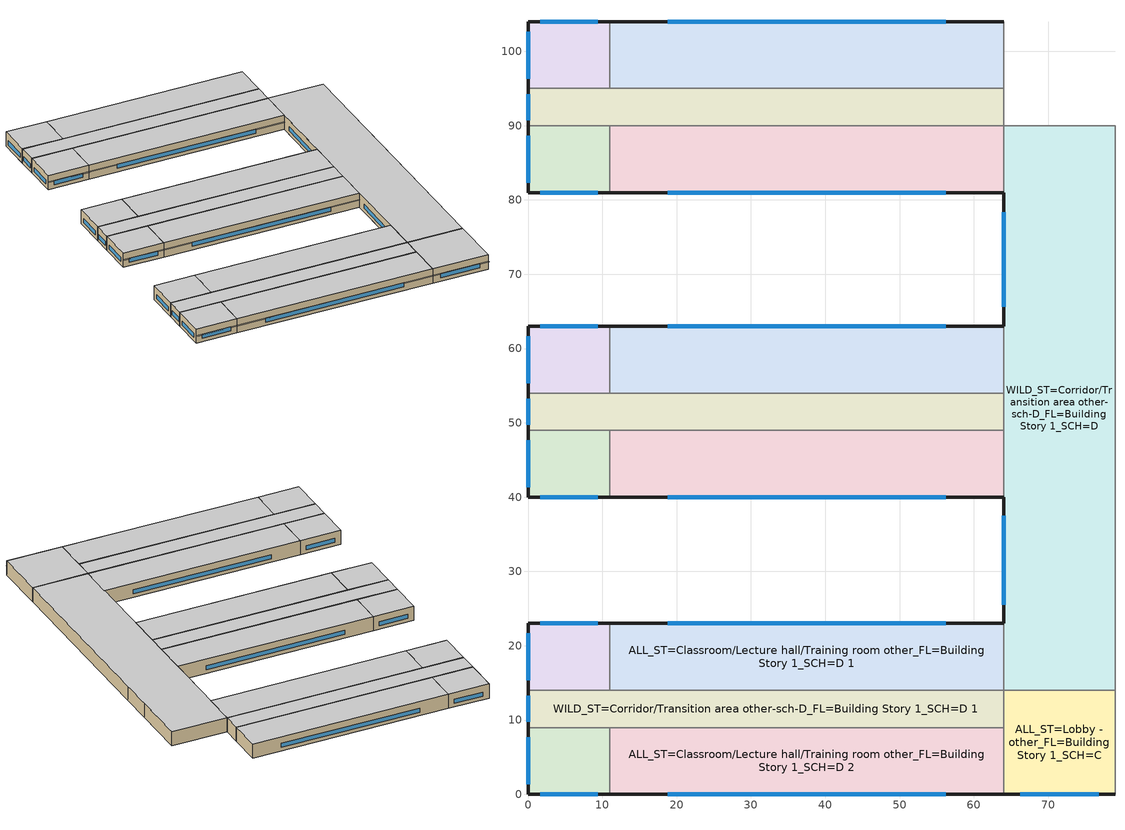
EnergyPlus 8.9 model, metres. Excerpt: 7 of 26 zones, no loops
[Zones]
ALL_ST=Classroom/Lecture hall/Training room other_FL=Building Story 1_SCH=D
 floor ground (BTAP-Grnd-Floor-Mass:U-0.757): 11,9 11,0 0,0 0,9 z0; 11,49 11,40 0,40 0,49 z0; 11,90 11,81 0,81 0,90 z0
 wall outside (BTAP-Ext-Wall-Mass:U-0.315-:{ "cond"=>0.06} adj ext wall insulation): 0,9 0,0 11,0 / 0,49 0,40 11,40 / 0,90 0,81 11,81 z0:4
 wall to ALL_ST=Classroom/Lecture hall/Training room other_FL=Building Story 1_SCH=D 2 (BTAP-Int-Wall): 11,0 11,9 / 11,40 11,49 / 11,81 11,90 z0:4
 wall to WILD_ST=Corridor/Transition area other-sch-D_FL=Building Story 1_SCH=D 1 (BTAP-Int-Wall): 11,9 0,9 / 11,49 0,49 / 11,90 0,90 z0:4
 window (BTAP-Ext-DaylightDiffuser:U=0.210 SHGC=0.600-:{ "cond"=>0.7}): 1.63,0 9.37,0 / 1.63,40 9.37,40 / 1.63,81 9.37,81 z1:2.13; 0,7.66 0,1.34 / 0,47.66 0,41.34 / 0,88.66 0,82.34 z1:2.14
 ceiling to ALL_ST=Classroom/Lecture hall/Training room other_FL=Building Story 2_SCH=D 3 (BTAP-Int-Ceiling): 11,0 11,9 0,9 0,0 z4; 11,40 11,49 0,49 0,40 z4; 11,81 11,90 0,90 0,81 z4
ALL_ST=Classroom/Lecture hall/Training room other_FL=Building Story 1_SCH=D 1
 floor ground (BTAP-Grnd-Floor-Mass:U-0.757): 64,23 64,14 11,14 11,23 z0; 64,63 64,54 11,54 11,63 z0; 64,104 64,95 11,95 11,104 z0
 wall outside (BTAP-Ext-Wall-Mass:U-0.315-:{ "cond"=>0.06} adj ext wall insulation): 64,23 11,23 / 64,63 11,63 / 64,104 11,104 z0:4
 wall to WILD_ST=Corridor/Transition area other-sch-D_FL=Building Story 1_SCH=D 1 (BTAP-Int-Wall): 11,14 64,14 / 11,54 64,54 / 11,95 64,95 z0:4
 wall to WILD_ST=Corridor/Transition area other-sch-D_FL=Building Story 1_SCH=D (BTAP-Int-Wall): 64,14 64,23 / 64,54 64,63 z0:4
 wall to ALL_ST=Classroom/Lecture hall/Training room other_FL=Building Story 1_SCH=D 3 (BTAP-Int-Wall): 11,23 11,14 / 11,63 11,54 / 11,104 11,95 z0:4
 wall to WET_ST=Washroom - other-sch-D_FL=Building Story 1_SCHD (BTAP-Int-Wall): 64,95 64,104 z0:4
 window (BTAP-Ext-DaylightDiffuser:U=0.210 SHGC=0.600-:{ "cond"=>0.7}): 56.22,23 18.78,23 / 56.22,63 18.78,63 / 56.22,104 18.78,104 z1:2.13
 ceiling to ALL_ST=Classroom/Lecture hall/Training room other_FL=Building Story 2_SCH=D 2 (BTAP-Int-Ceiling): 64,14 64,23 11,23 11,14 z4; 64,54 64,63 11,63 11,54 z4; 64,95 64,104 11,104 11,95 z4
ALL_ST=Classroom/Lecture hall/Training room other_FL=Building Story 1_SCH=D 2
 floor ground (BTAP-Grnd-Floor-Mass:U-0.757): 64,9 64,0 11,0 11,9 z0; 64,49 64,40 11,40 11,49 z0; 64,90 64,81 11,81 11,90 z0
 wall outside (BTAP-Ext-Wall-Mass:U-0.315-:{ "cond"=>0.06} adj ext wall insulation): 11,0 64,0 / 11,40 64,40 / 11,81 64,81 z0:4
 wall to ALL_ST=Lobby - other_FL=Building Story 1_SCH=C (BTAP-Int-Wall): 64,0 64,9 z0:4
 wall to WILD_ST=Corridor/Transition area other-sch-D_FL=Building Story 1_SCH=D 1 (BTAP-Int-Wall): 64,9 11,9 / 64,49 11,49 / 64,90 11,90 z0:4
 wall to WILD_ST=Corridor/Transition area other-sch-D_FL=Building Story 1_SCH=D (BTAP-Int-Wall): 64,40 64,49 / 64,81 64,90 z0:4
 window (BTAP-Ext-DaylightDiffuser:U=0.210 SHGC=0.600-:{ "cond"=>0.7}): 18.78,0 56.22,0 / 18.78,40 56.22,40 / 18.78,81 56.22,81 z1:2.13
 ceiling to ALL_ST=Classroom/Lecture hall/Training room other_FL=Building Story 2_SCH=D 1 (BTAP-Int-Ceiling): 64,0 64,9 11,9 11,0 z4; 64,40 64,49 11,49 11,40 z4; 64,81 64,90 11,90 11,81 z4
ALL_ST=Classroom/Lecture hall/Training room other_FL=Building Story 1_SCH=D 3
 floor ground (BTAP-Grnd-Floor-Mass:U-0.757): 11,23 11,14 0,14 0,23 z0; 11,63 11,54 0,54 0,63 z0; 11,104 11,95 0,95 0,104 z0
 wall outside (BTAP-Ext-Wall-Mass:U-0.315-:{ "cond"=>0.06} adj ext wall insulation): 11,23 0,23 0,14 / 11,63 0,63 0,54 / 11,104 0,104 0,95 z0:4
 wall to WILD_ST=Corridor/Transition area other-sch-D_FL=Building Story 1_SCH=D 1 (BTAP-Int-Wall): 0,14 11,14 / 0,54 11,54 / 0,95 11,95 z0:4
 window (BTAP-Ext-DaylightDiffuser:U=0.210 SHGC=0.600-:{ "cond"=>0.7}): 9.37,23 1.63,23 / 9.37,63 1.63,63 / 9.37,104 1.63,104 z1:2.13; 0,21.66 0,15.34 / 0,61.66 0,55.34 / 0,102.66 0,96.34 z1:2.14
 ceiling to ALL_ST=Classroom/Lecture hall/Training room other_FL=Building Story 2_SCH=D (BTAP-Int-Ceiling): 11,14 11,23 0,23 0,14 z4; 11,54 11,63 0,63 0,54 z4; 11,95 11,104 0,104 0,95 z4
ALL_ST=Lobby - other_FL=Building Story 1_SCH=C
 floor ground (BTAP-Grnd-Floor-Mass:U-0.757): 79,14 79,0 64,0 64,14 z0
 wall outside (BTAP-Ext-Wall-Mass:U-0.315-:{ "cond"=>0.06} adj ext wall insulation): 64,0 79,0 z0:4
 wall to ALL_ST=Office enclosed <= 25 m2_FL=Building Story 1_SCH=A (BTAP-Int-Wall): 79,0 79,14 z0:4
 wall to WILD_ST=Corridor/Transition area other-sch-D_FL=Building Story 1_SCH=D (BTAP-Int-Wall): 79,14 64,14 z0:4
 wall to WILD_ST=Corridor/Transition area other-sch-D_FL=Building Story 1_SCH=D 1 (BTAP-Int-Wall): 64,14 64,9 z0:4
 window (BTAP-Ext-DaylightDiffuser:U=0.210 SHGC=0.600-:{ "cond"=>0.7}): 66.21,0 76.79,0 z1:2.13
 ceiling to ALL_ST=Lobby - other_FL=Building Story 2_SCH=C (BTAP-Int-Ceiling): 79,0 79,14 64,14 64,0 z4
WILD_ST=Corridor/Transition area other-sch-D_FL=Building Story 1_SCH=D
 floor ground (BTAP-Grnd-Floor-Mass:U-0.757): 79,90 79,14 64,14 64,90 z0
 wall outside (BTAP-Ext-Wall-Mass:U-0.315-:{ "cond"=>0.06} adj ext wall insulation): 64,40 64,23 / 64,81 64,63 z0:4
 wall to ALL_ST=Gymnasium/Fitness centre playing area_FL=Building Story 1_SCH=B (BTAP-Int-Wall): 79,14 79,66 z0:4
 wall to WILD_ST=Electrical/Mechanical room-sch-D_FL=Building Story 1_SCH=D (BTAP-Int-Wall): 79,66 79,75 z0:4
 wall to ALL_ST=Audience seating area permanent - auditorium_FL=Building Story 1_SCH=C (BTAP-Int-Wall): 79,75 79,90 z0:4
 wall to WET_ST=Washroom - other-sch-D_FL=Building Story 1_SCHD (BTAP-Int-Wall): 79,90 64,90 z0:4
 wall to WILD_ST=Corridor/Transition area other-sch-D_FL=Building Story 1_SCH=D 1 (BTAP-Int-Wall): 64,54 64,49 z0:4
 window (BTAP-Ext-DaylightDiffuser:U=0.210 SHGC=0.600-:{ "cond"=>0.7}): 64,37.49 64,25.51 / 64,78.35 64,65.65 z1:2.13
 ceiling to WILD_ST=Corridor/Transition area other-sch-D_FL=Building Story 2_SCH=D (BTAP-Int-Ceiling): 79,14 79,90 64,90 64,14 z4
WILD_ST=Corridor/Transition area other-sch-D_FL=Building Story 1_SCH=D 1
 floor ground (BTAP-Grnd-Floor-Mass:U-0.757): 64,14 64,9 0,9 0,14 z0; 64,54 64,49 0,49 0,54 z0; 64,95 64,90 0,90 0,95 z0
 wall outside (BTAP-Ext-Wall-Mass:U-0.315-:{ "cond"=>0.06} adj ext wall insulation): 0,14 0,9 / 0,54 0,49 / 0,95 0,90 z0:4
 wall to WET_ST=Washroom - other-sch-D_FL=Building Story 1_SCHD (BTAP-Int-Wall): 64,90 64,95 z0:4
 window (BTAP-Ext-DaylightDiffuser:U=0.210 SHGC=0.600-:{ "cond"=>0.7}): 0,13.25 0,9.75 / 0,53.25 0,49.75 / 0,94.25 0,90.75 z1:2.14
 ceiling to WILD_ST=Corridor/Transition area other-sch-D_FL=Building Story 2_SCH=D 1 (BTAP-Int-Ceiling): 64,9 64,14 0,14 0,9 z4; 64,49 64,54 0,54 0,49 z4; 64,90 64,95 0,95 0,90 z4
shading: 10.97,0 0.03,0 0.03,-0.56 10.97,-0.56 z2.37; 10.97,40 0.03,40 0.03,39.44 10.97,39.44 z2.37; 10.97,81 0.03,81 0.03,80.44 10.97,80.44 z2.37; 63.97,0 11.03,0 11.03,-0.56 63.97,-0.56 z2.36; 63.97,40 11.03,40 11.03,39.44 63.97,39.44 z2.36; 63.97,81 11.03,81 11.03,80.44 63.97,80.44 z2.36; 78.97,0 64.03,0 64.03,-0.56 78.97,-0.56 z2.37
[Building]
SecondarySchool-CAN_BC_Victoria.Intl.AP.717990_CWEC2016.epw created: 2019-08-07 21:14:20 +0000: North Axis {deg}=0; Terrain=City; Loads Convergence Tolerance Value=0.04; Temperature Convergence Tolerance Value {deltaC}=0.2; Solar Distribution=FullInteriorAndExterior; Maximum Number of Warmup Days=25; Minimum Number of Warmup Days=6
[Site:Location]
Victoria Intl AP: Latitude {deg}=48.647; Longitude {deg}=-123.426; Time Zone {hr}=-8; Elevation {m}=19.5
[Site:GroundTemperature:BuildingSurface]
19.527, 19.502, 19.536, 19.598, 20.002, 21.64, 22.225, 22.375, 21.449, 20.121, 19.802, 19.633
[Site:WaterMainsTemperature]
Calculation Method=Correlation; Annual Average Outdoor Air Temperature {C}=10.0917; Maximum Difference In Monthly Average Outdoor Air Temperatures {deltaC}=12.6
[SizingPeriod:DesignDay] Day of Month=21; Dry-Bulb Temperature Range Modifier Type=DefaultMultipliers; Humidity Condition Type=Wetbulb; Barometric Pressure {Pa}=101091; Rain Indicator=No; Snow Indicator=No; Daylight Saving Time Indicator=No
Name | Month | Day Type | Maximum Dry-Bulb Temperature {C} | Daily Dry-Bulb Temperature Range {deltaC} | Wetbulb or DewPoint at Maximum Dry-Bulb {C} | Wind Speed {m/s} | Wind Direction {deg} | Solar Model Indicator | ASHRAE Clear Sky Optical Depth for Beam Irradiance (taub) | ASHRAE Clear Sky Optical Depth for Diffuse Irradiance (taud) | Sky Clearness
Victoria Intl AP Ann Clg .4% Condns DB=>MWB | 7 | SummerDesignDay | 26.7 | 10.1 | 17.7 | 2.8 | 120 | ASHRAETau | 0.349 | 2.532
Victoria Intl AP Ann Htg 99.6% Condns DB | 12 | WinterDesignDay | -4 | 0 | -4 | 3.8 | 250 | ASHRAEClearSky |  |  | 0
[Material] Thermal Absorptance=0.9
Name | Roughness | Thickness {m} | Conductivity {W/m-K} | Density {kg/m3} | Specific Heat {J/kg-K} | Solar Absorptance | Visible Absorptance
1/2IN Gypsum 1 | Smooth | 0.0127 | 0.16 | 784.9 | 830 | 0.4 | 0.4
100mm Normalweight concrete floor | MediumSmooth | 0.1016 | 2.31 | 2322 | 832 | 0.7 | 0.7
1IN Stucco 1 | Smooth | 0.0253 | 0.6918 | 1858 | 837 | 0.7 | 0.92
6 in. Normalweight Concrete Floor | MediumRough | 0.1524 | 2.31 | 2322 | 832 | 0.7 | 0.7
8IN CONCRETE HW RefBldg 1 | Rough | 0.2032 | 1.311 | 2240 | 836.8 | 0.7 | 0.7
G01 13mm gypsum board | Smooth | 0.0127 | 0.16 | 800 | 1090 | 0.7 | 0.5
[Material:NoMass] Roughness=Smooth; Thermal Absorptance=0.9; Solar Absorptance=0.7
Name | Thermal Resistance {m2-K/W} | Visible Absorptance
Typical Carpet Pad | 0.21648 | 0.8
Typical Carpet Pad 2 | 1.25503 | 0.8
Typical Insulation 6 R-93.1_R-value 40.0 (ft^2*h*R/Btu) | 7.04441 | 0.7
[WindowMaterial:SimpleGlazingSystem]
SimpleGlazing:U=0.210 SHGC=0.600 1 U-0.12: U-Factor {W/m2-K}=1; Solar Heat Gain Coefficient=0.6; Visible Transmittance=0.21
[Construction]
BTAP-Ext-DaylightDiffuser:U=0.210 SHGC=0.600-:{ "cond"=>0.7}: SimpleGlazing:U=0.210 SHGC=0.600 1 U-0.12
BTAP-Ext-Wall-Mass:U-0.315-:{ "cond"=>0.06} adj ext wall insulation: 1IN Stucco 1, 8IN CONCRETE HW RefBldg 1, Typical Insulation 6 R-93.1_R-value 40.0 (ft^2*h*R/Btu), 1/2IN Gypsum 1
BTAP-Grnd-Floor-Mass:U-0.757: 6 in. Normalweight Concrete Floor, Typical Carpet Pad 2
BTAP-Int-Ceiling: Typical Carpet Pad, 100mm Normalweight concrete floor
BTAP-Int-Wall: G01 13mm gypsum board, G01 13mm gypsum board
[Zone] Part of Total Floor Area=Yes
ALL_ST=Classroom/Lecture hall/Training room other_FL=Building Story 1_SCH=D; ALL_ST=Classroom/Lecture hall/Training room other_FL=Building Story 1_SCH=D 1; ALL_ST=Classroom/Lecture hall/Training room other_FL=Building Story 1_SCH=D 2; ALL_ST=Classroom/Lecture hall/Training room other_FL=Building Story 1_SCH=D 3; ALL_ST=Lobby - other_FL=Building Story 1_SCH=C; WILD_ST=Corridor/Transition area other-sch-D_FL=Building Story 1_SCH=D; WILD_ST=Corridor/Transition area other-sch-D_FL=Building Story 1_SCH=D 1
[ZoneInfiltration:DesignFlowRate] Schedule=Always On Discrete; Constant Term Coefficient=0; Temperature Term Coefficient=0; Velocity Term Coefficient=0.224; Velocity Squared Term Coefficient=0
Name | Zone or ZoneList | Design Flow Rate Calculation Method | Design Flow Rate {m3/s} | Flow per Exterior Surface Area {m3/s-m2}
Corner_Class_1_Pod_1_ZN_1_FLR_1 Infiltration; Corner_Class_1_Pod_2_ZN_1_FLR_1 Infiltration; Corner_Class_1_Pod_3_ZN_1_FLR_1 Infiltration | ALL_ST=Classroom/Lecture hall/Training room other_FL=Building Story 1_SCH=D | Flow/Zone | 0.00275208
Mult_Class_2_Pod_1_ZN_1_FLR_1 Infiltration; Mult_Class_2_Pod_2_ZN_1_FLR_1 Infiltration; Mult_Class_2_Pod_3_ZN_1_FLR_1 Infiltration | ALL_ST=Classroom/Lecture hall/Training room other_FL=Building Story 1_SCH=D 1 | Flow/Zone | 0.007293
Mult_Class_1_Pod_1_ZN_1_FLR_1 Infiltration; Mult_Class_1_Pod_2_ZN_1_FLR_1 Infiltration; Mult_Class_1_Pod_3_ZN_1_FLR_1 Infiltration | ALL_ST=Classroom/Lecture hall/Training room other_FL=Building Story 1_SCH=D 2 | Flow/Zone | 0.007293
Corner_Class_2_Pod_1_ZN_1_FLR_1 Infiltration; Corner_Class_2_Pod_2_ZN_1_FLR_1 Infiltration; Corner_Class_2_Pod_3_ZN_1_FLR_1 Infiltration | ALL_ST=Classroom/Lecture hall/Training room other_FL=Building Story 1_SCH=D 3 | Flow/Zone | 0.00275208
Lobby_ZN_1_FLR_1 Infiltration | ALL_ST=Lobby - other_FL=Building Story 1_SCH=C | Flow/ExteriorArea |  | 3.4401e-05
Main_Corridor_ZN_1_FLR_1 Infiltration | WILD_ST=Corridor/Transition area other-sch-D_FL=Building Story 1_SCH=D | Flow/ExteriorArea |  | 3.4401e-05
Corridor_Pod_1_ZN_1_FLR_1 Infiltration; Corridor_Pod_2_ZN_1_FLR_1 Infiltration; Corridor_Pod_3_ZN_1_FLR_1 Infiltration | WILD_ST=Corridor/Transition area other-sch-D_FL=Building Story 1_SCH=D 1 | Flow/Zone | 0.000688019
[AvailabilityManager:NightCycle] Applicability Schedule=Always On Discrete; Control Type=CycleOnAny; Thermostat Tolerance {deltaC}=1; Cycling Run Time Control Type=FixedRunTime; Cycling Run Time {s}=3600
Name | Fan Schedule
Availability Manager Night Cycle 1 | Sys_3_PSZ ALL_ST=Audience seating area permanent - auditorium_FL=Building Story 1_SCH=C Occ Sch
Availability Manager Night Cycle 2 | Sys_3_PSZ ALL_ST=Classroom/Lecture hall/Training room other_FL=Building Story 1_SCH=D Occ Sch
Availability Manager Night Cycle 3 | Sys_3_PSZ ALL_ST=Classroom/Lecture hall/Training room other_FL=Building Story 1_SCH=D 1 Occ Sch
Availability Manager Night Cycle 4 | Sys_3_PSZ ALL_ST=Classroom/Lecture hall/Training room other_FL=Building Story 1_SCH=D 2 Occ Sch
Availability Manager Night Cycle 5 | Sys_3_PSZ ALL_ST=Classroom/Lecture hall/Training room other_FL=Building Story 1_SCH=D 3 Occ Sch
Availability Manager Night Cycle 6 | Sys_3_PSZ ALL_ST=Classroom/Lecture hall/Training room other_FL=Building Story 2_SCH=D Occ Sch
Availability Manager Night Cycle 7 | Sys_3_PSZ ALL_ST=Classroom/Lecture hall/Training room other_FL=Building Story 2_SCH=D 1 Occ Sch
Availability Manager Night Cycle 8 | Sys_3_PSZ ALL_ST=Classroom/Lecture hall/Training room other_FL=Building Story 2_SCH=D 2 Occ Sch
Availability Manager Night Cycle 9 | Sys_3_PSZ ALL_ST=Classroom/Lecture hall/Training room other_FL=Building Story 2_SCH=D 3 Occ Sch
Availability Manager Night Cycle 10 | Sys_3_PSZ ALL_ST=Conference/Meeting/Multi-purpose room_FL=Building Story 1_SCH=C Occ Sch
Availability Manager Night Cycle 11 | Sys_3_PSZ ALL_ST=Food preparation area_FL=Building Story 1_SCH=B Occ Sch
Availability Manager Night Cycle 12 | Sys_3_PSZ ALL_ST=Gymnasium/Fitness centre playing area_FL=Building Story 1_SCH=B Occ Sch
Availability Manager Night Cycle 13 | Sys_3_PSZ ALL_ST=Gymnasium/Fitness centre playing area_FL=Building Story 1_SCH=B 1 Occ Sch
Availability Manager Night Cycle 14 | Sys_3_PSZ ALL_ST=Library reading area_FL=Building Story 2_SCH=C Occ Sch
Availability Manager Night Cycle 15 | Sys_3_PSZ ALL_ST=Lobby - other_FL=Building Story 1_SCH=C Occ Sch
Availability Manager Night Cycle 16 | Sys_3_PSZ ALL_ST=Lobby - other_FL=Building Story 2_SCH=C Occ Sch
Availability Manager Night Cycle 17 | Sys_3_PSZ ALL_ST=Office enclosed <= 25 m2_FL=Building Story 1_SCH=A Occ Sch
Availability Manager Night Cycle 18 | Sys_3_PSZ ALL_ST=Office enclosed <= 25 m2_FL=Building Story 2_SCH=A Occ Sch
Availability Manager Night Cycle 19 | Sys_4_PSZ_WET_ST=Washroom - other-sch-D_FL=Building Story 1_SCHD Occ Sch
Availability Manager Night Cycle 20 | Sys_4_PSZ_WILD_ST=Corridor/Transition area other-sch-D_FL=Building Story 2_SCH=D Occ Sch
[AvailabilityManager:Scheduled] Schedule=Always On Discrete
Air Loop HVAC Outdoor Air System 12 Availability Manager; Air Loop HVAC Outdoor Air System 5 Availability Manager; Air Loop HVAC Outdoor Air System 9 Availability Manager; Air Loop HVAC Outdoor Air System 10 Availability Manager; Air Loop HVAC Outdoor Air System 16 Availability Manager; Air Loop HVAC Outdoor Air System 6 Availability Manager; Air Loop HVAC Outdoor Air System 7 Availability Manager; Air Loop HVAC Outdoor Air System 8 Availability Manager; Air Loop HVAC Outdoor Air System 11 Availability Manager; Air Loop HVAC Outdoor Air System 20 Availability Manager; Air Loop HVAC Outdoor Air System 18 Availability Manager; Air Loop HVAC Outdoor Air System 15 Availability Manager; Air Loop HVAC Outdoor Air System 17 Availability Manager; Air Loop HVAC Outdoor Air System 13 Availability Manager; Air Loop HVAC Outdoor Air System 3 Availability Manager; Air Loop HVAC Outdoor Air System 4 Availability Manager; Air Loop HVAC Outdoor Air System 14 Availability Manager; Air Loop HVAC Outdoor Air System 19 Availability Manager; Air Loop HVAC Outdoor Air System 1 Availability Manager; Air Loop HVAC Outdoor Air System 2 Availability Manager
[Schedule:Year]
Sys_3_PSZ ALL_ST=Audience seating area permanent - auditorium_FL=Building Story 1_SCH=C Occ Sch: Sys_3_PSZ ALL_ST=Audience seating area permanent - auditorium_FL=Building Story 1_SCH=C Occ Sch Week Rule - Jan1-Dec31, 1, 1, 12, 31
Sys_3_PSZ ALL_ST=Classroom/Lecture hall/Training room other_FL=Building Story 1_SCH=D Occ Sch: Sys_3_PSZ ALL_ST=Classroom/Lecture hall/Training room other_FL=Building Story 1_SCH=D Occ Sch Week Rule - Jan1-Dec31, 1, 1, 12, 31
Sys_3_PSZ ALL_ST=Classroom/Lecture hall/Training room other_FL=Building Story 1_SCH=D 1 Occ Sch: Sys_3_PSZ ALL_ST=Classroom/Lecture hall/Training room other_FL=Building Story 1_SCH=D 1 Occ Sch Week Rule - Jan1-Dec31, 1, 1, 12, 31
Sys_3_PSZ ALL_ST=Classroom/Lecture hall/Training room other_FL=Building Story 1_SCH=D 2 Occ Sch: Sys_3_PSZ ALL_ST=Classroom/Lecture hall/Training room other_FL=Building Story 1_SCH=D 2 Occ Sch Week Rule - Jan1-Dec31, 1, 1, 12, 31
Sys_3_PSZ ALL_ST=Classroom/Lecture hall/Training room other_FL=Building Story 1_SCH=D 3 Occ Sch: Sys_3_PSZ ALL_ST=Classroom/Lecture hall/Training room other_FL=Building Story 1_SCH=D 3 Occ Sch Week Rule - Jan1-Dec31, 1, 1, 12, 31
Sys_3_PSZ ALL_ST=Classroom/Lecture hall/Training room other_FL=Building Story 2_SCH=D Occ Sch: Sys_3_PSZ ALL_ST=Classroom/Lecture hall/Training room other_FL=Building Story 2_SCH=D Occ Sch Week Rule - Jan1-Dec31, 1, 1, 12, 31
Sys_3_PSZ ALL_ST=Classroom/Lecture hall/Training room other_FL=Building Story 2_SCH=D 1 Occ Sch: Sys_3_PSZ ALL_ST=Classroom/Lecture hall/Training room other_FL=Building Story 2_SCH=D 1 Occ Sch Week Rule - Jan1-Dec31, 1, 1, 12, 31
Sys_3_PSZ ALL_ST=Classroom/Lecture hall/Training room other_FL=Building Story 2_SCH=D 2 Occ Sch: Sys_3_PSZ ALL_ST=Classroom/Lecture hall/Training room other_FL=Building Story 2_SCH=D 2 Occ Sch Week Rule - Jan1-Dec31, 1, 1, 12, 31
Sys_3_PSZ ALL_ST=Classroom/Lecture hall/Training room other_FL=Building Story 2_SCH=D 3 Occ Sch: Sys_3_PSZ ALL_ST=Classroom/Lecture hall/Training room other_FL=Building Story 2_SCH=D 3 Occ Sch Week Rule - Jan1-Dec31, 1, 1, 12, 31
Sys_3_PSZ ALL_ST=Conference/Meeting/Multi-purpose room_FL=Building Story 1_SCH=C Occ Sch: Sys_3_PSZ ALL_ST=Conference/Meeting/Multi-purpose room_FL=Building Story 1_SCH=C Occ Sch Week Rule - Jan1-Dec31, 1, 1, 12, 31
Sys_3_PSZ ALL_ST=Food preparation area_FL=Building Story 1_SCH=B Occ Sch: Sys_3_PSZ ALL_ST=Food preparation area_FL=Building Story 1_SCH=B Occ Sch Week Rule - Jan1-Dec31, 1, 1, 12, 31
Sys_3_PSZ ALL_ST=Gymnasium/Fitness centre playing area_FL=Building Story 1_SCH=B Occ Sch: Sys_3_PSZ ALL_ST=Gymnasium/Fitness centre playing area_FL=Building Story 1_SCH=B Occ Sch Week Rule - Jan1-Dec31, 1, 1, 12, 31
Sys_3_PSZ ALL_ST=Gymnasium/Fitness centre playing area_FL=Building Story 1_SCH=B 1 Occ Sch: Sys_3_PSZ ALL_ST=Gymnasium/Fitness centre playing area_FL=Building Story 1_SCH=B 1 Occ Sch Week Rule - Jan1-Dec31, 1, 1, 12, 31
Sys_3_PSZ ALL_ST=Library reading area_FL=Building Story 2_SCH=C Occ Sch: Sys_3_PSZ ALL_ST=Library reading area_FL=Building Story 2_SCH=C Occ Sch Week Rule - Jan1-Dec31, 1, 1, 12, 31
Sys_3_PSZ ALL_ST=Lobby - other_FL=Building Story 1_SCH=C Occ Sch: Sys_3_PSZ ALL_ST=Lobby - other_FL=Building Story 1_SCH=C Occ Sch Week Rule - Jan1-Dec31, 1, 1, 12, 31
Sys_3_PSZ ALL_ST=Lobby - other_FL=Building Story 2_SCH=C Occ Sch: Sys_3_PSZ ALL_ST=Lobby - other_FL=Building Story 2_SCH=C Occ Sch Week Rule - Jan1-Dec31, 1, 1, 12, 31
[Schedule:Constant]
Always On Discrete: Hourly Value=1
